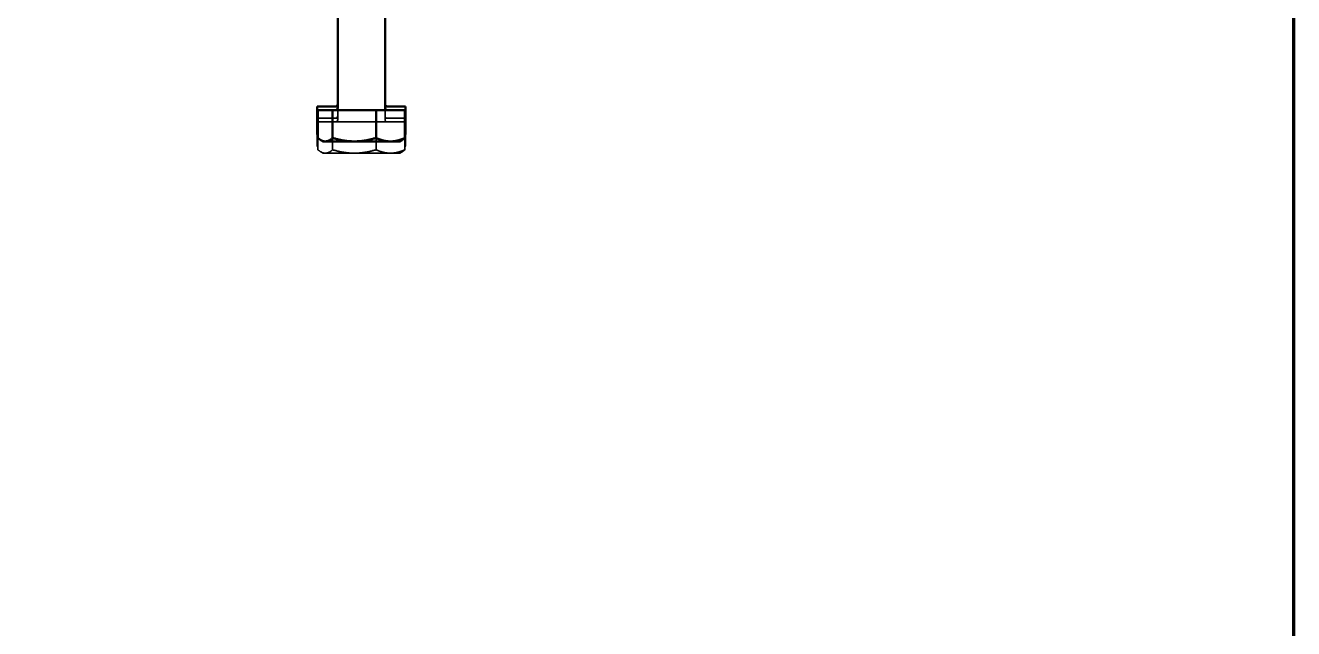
# Model space of a CAD drawing. Header units: millimetres. Extents: x -1328 to 2520, y -765 to 1782.
# Drawn here: x 2244.9 to 2460, y 987.5 to 1089.8 of the extents above; entities that cross this region are included whole.
import ezdxf

# ---------------------------------------------------------------- set-up
doc = ezdxf.new("R2010")
doc.units = ezdxf.units.MM
doc.header["$LTSCALE"] = 6
for name, color, linetype, lineweight in [('Border (ISO)', 7, 'Continuous', 70), ('Reference (ISO)', 7, 'Continuous', 35), ('Visible (ISO)', 7, 'Continuous', 50)]:
    doc.layers.add(name, color=color, linetype=linetype, lineweight=lineweight)

# ---------------------------------------------------------------- blocks, each defined once
blk = doc.blocks.new('Borders Default Border')
at = {"layer": 'Border (ISO)', "flags": 128}
blk.add_lwpolyline([(10, 10), (10, 287), (410, 287), (410, 10), (10, 10)], dxfattribs=at)

msp = doc.modelspace()

# ---------------------------------------------------------------- linework, layer by layer
at = {"layer": 'Reference (ISO)'}
for p, q in [((2297.88, 1073.86), (2297.88, 1093.46)), ((2305.88, 1073.86), (2305.88, 1093.46)), ((2297.88, 1074.08), (2294.37, 1074.08)), ((2294.37, 1074.08), (2294.37, 1069.36)), ((2309.38, 1074.08), (2305.88, 1074.08)), ((2309.38, 1074.08), (2309.38, 1069.36)), ((2296.99, 1073.46), (2294.5, 1073.46)), ((2294.5, 1073.46), (2294.5, 1068.74)), ((2304.36, 1073.46), (2296.99, 1073.46)), ((2296.99, 1073.46), (2296.99, 1068.74)), ((2309.25, 1073.46), (2304.36, 1073.46)), ((2304.36, 1073.46), (2304.36, 1068.74)), ((2309.25, 1073.46), (2309.25, 1068.74)), ((2294.5, 1069.29), (2294.37, 1069.36)), ((2309.25, 1069.29), (2309.38, 1069.36)), ((2295.38, 1068.16), (2294.99, 1068.38)), ((2295.38, 1068.16), (2295.74, 1068.16)), ((2295.74, 1068.16), (2300.68, 1068.16)), ((2300.68, 1068.16), (2306.81, 1068.16)), ((2306.81, 1068.16), (2308.38, 1068.16)), ((2308.38, 1068.16), (2308.77, 1068.38))]:
    msp.add_line(p, q, dxfattribs=at)
for centre, start, end in [((2297.48, 1074.48), 270, 0), ((2297.48, 1073.86), 270, 0), ((2306.28, 1074.48), 180, 270), ((2306.28, 1073.86), 180, 270)]:
    msp.add_arc(centre, 0.4, start, end, dxfattribs=at)
for points, weights in [([(2294.37, 1069.36), (2294.44, 1069.32), (2294.5, 1069.29)], [1.00355030969, 1.00581976028, 1.00779106081]), ([(2309.25, 1069.29), (2309.32, 1069.32), (2309.38, 1069.36)], [1.00779106081, 1.00581976028, 1.00355030969]), ([(2294.5, 1068.74), (2295.17, 1068.16), (2295.74, 1068.16)], [1.00355030969, 1.03979166106, 1]), ([(2295.74, 1068.16), (2296.32, 1068.16), (2296.99, 1068.74)], [1, 1.03979481455, 1.00354456497]), ([(2296.99, 1068.74), (2298.96, 1068.16), (2300.68, 1068.16)], [1.00354456497, 1.03979481455, 1]), ([(2300.68, 1068.16), (2302.39, 1068.16), (2304.36, 1068.74)], [1, 1.03979481455, 1.00354456497]), ([(2304.36, 1068.74), (2305.67, 1068.16), (2306.81, 1068.16)], [1.00354456497, 1.03979481455, 1]), ([(2306.81, 1068.16), (2307.94, 1068.16), (2309.25, 1068.74)], [1, 1.03979166106, 1.00355030969]), ([(2309.25, 1068.74), (2309, 1068.52), (2308.77, 1068.38)], [1.00355030969, 1.01705237609, 1.02000100578])]:
    msp.add_rational_spline(points, weights, degree=2, dxfattribs=at)
at = {"layer": 'Visible (ISO)'}
for p, q in [((2297.88, 1075.86), (2297.88, 1095.46)), ((2305.88, 1075.86), (2305.88, 1095.46)), ((2297.88, 1076.08), (2294.37, 1076.08)), ((2294.37, 1076.08), (2294.37, 1071.36)), ((2309.38, 1076.08), (2305.88, 1076.08)), ((2309.38, 1076.08), (2309.38, 1071.36)), ((2296.99, 1075.46), (2294.5, 1075.46)), ((2294.5, 1075.46), (2294.5, 1070.74)), ((2304.36, 1075.46), (2296.99, 1075.46)), ((2296.99, 1075.46), (2296.99, 1070.74)), ((2309.25, 1075.46), (2304.36, 1075.46)), ((2304.36, 1075.46), (2304.36, 1070.74)), ((2309.25, 1075.46), (2309.25, 1070.74)), ((2294.5, 1071.29), (2294.37, 1071.36)), ((2309.25, 1071.29), (2309.38, 1071.36)), ((2295.38, 1070.16), (2294.99, 1070.38)), ((2295.38, 1070.16), (2295.74, 1070.16)), ((2295.74, 1070.16), (2300.68, 1070.16)), ((2300.68, 1070.16), (2306.81, 1070.16)), ((2306.81, 1070.16), (2308.38, 1070.16)), ((2308.38, 1070.16), (2308.77, 1070.38))]:
    msp.add_line(p, q, dxfattribs=at)
for centre, start, end in [((2297.48, 1076.48), 270, 0), ((2297.48, 1075.86), 270, 0), ((2306.28, 1076.48), 180, 270), ((2306.28, 1075.86), 180, 270)]:
    msp.add_arc(centre, 0.4, start, end, dxfattribs=at)
for points, weights in [([(2294.37, 1071.36), (2294.44, 1071.32), (2294.5, 1071.29)], [1.00355030969, 1.00581976028, 1.00779106081]), ([(2309.25, 1071.29), (2309.32, 1071.32), (2309.38, 1071.36)], [1.00779106081, 1.00581976028, 1.00355030969]), ([(2294.5, 1070.74), (2295.17, 1070.16), (2295.74, 1070.16)], [1.00355030969, 1.03979166106, 1]), ([(2295.74, 1070.16), (2296.32, 1070.16), (2296.99, 1070.74)], [1, 1.03979481455, 1.00354456497]), ([(2296.99, 1070.74), (2298.96, 1070.16), (2300.68, 1070.16)], [1.00354456497, 1.03979481455, 1]), ([(2300.68, 1070.16), (2302.39, 1070.16), (2304.36, 1070.74)], [1, 1.03979481455, 1.00354456497]), ([(2304.36, 1070.74), (2305.67, 1070.16), (2306.81, 1070.16)], [1.00354456497, 1.03979481455, 1]), ([(2306.81, 1070.16), (2307.94, 1070.16), (2309.25, 1070.74)], [1, 1.03979166106, 1.00355030969]), ([(2309.25, 1070.74), (2309, 1070.52), (2308.77, 1070.38)], [1.00355030969, 1.01705237609, 1.02000100578])]:
    msp.add_rational_spline(points, weights, degree=2, dxfattribs=at)

# ---------------------------------------------------------------- block references
at = {"xscale": 6, "yscale": 6, "zscale": 6}
msp.add_blockref('Borders Default Border', (0, 0), dxfattribs=at)

doc.saveas('drawing.dxf')
